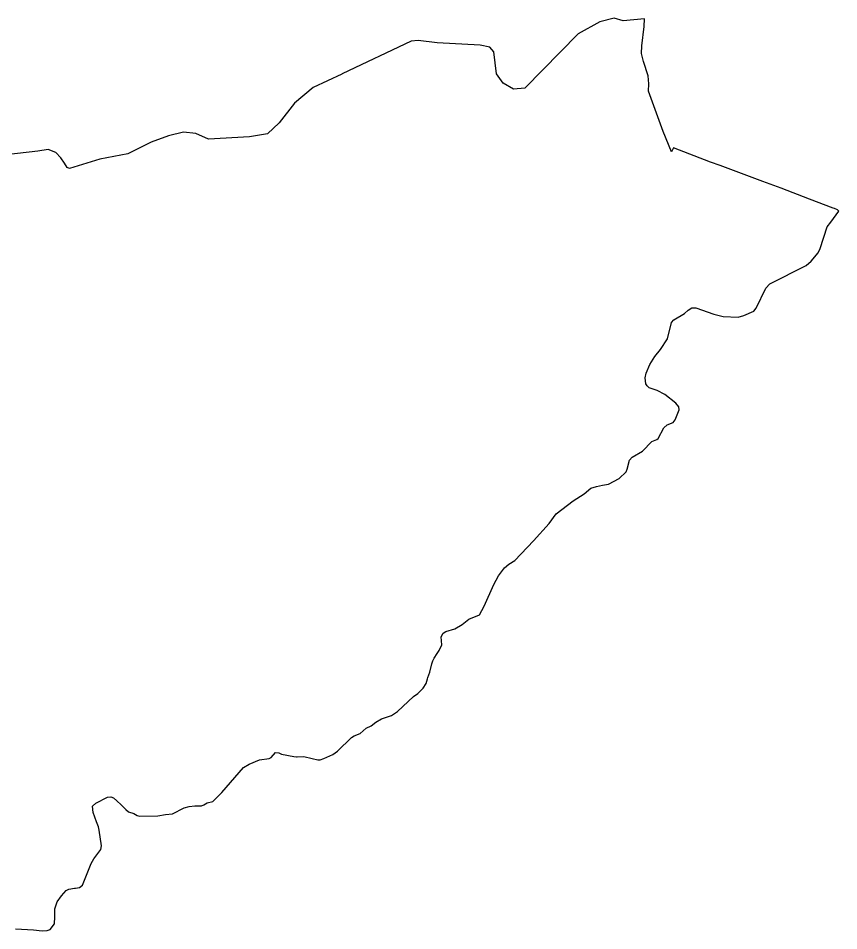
# Model space of a CAD drawing. Extents: x 1189447 to 1205702, y 6141591 to 6152844.
# Drawn here: x 1201008 to 1205702, y 6147626 to 6152844 of the extents above; entities that cross this region are included whole.
import ezdxf

# ---------------------------------------------------------------- set-up
doc = ezdxf.new("R2010")
doc.units = 0
doc.linetypes.add('CONTINU', pattern=[0])
doc.layers.add('1SECTION', color=7, linetype='CONTINU')

msp = doc.modelspace()

# ---------------------------------------------------------------- linework, layer by layer
at = {"layer": '1SECTION'}
msp.add_lwpolyline([(1200992.05, 6147637.14), (1201094.64, 6147631), (1201144.03, 6147626.48), (1201173.85, 6147627.15), (1201190.38, 6147633.74), (1201215.96, 6147665.8), (1201217.49, 6147706.45), (1201217.13, 6147751.35), (1201231.62, 6147791.78), (1201255.17, 6147825.3), (1201283.09, 6147857.44), (1201298.04, 6147863.86), (1201329.04, 6147869.17), (1201335.32, 6147870.48), (1201357.82, 6147873.79), (1201374.78, 6147887.81), (1201424.35, 6148011.92), (1201440.21, 6148036.87), (1201480.06, 6148090.55), (1201483.59, 6148112.4), (1201471.58, 6148201.83), (1201467.69, 6148220.46), (1201454.86, 6148249.44), (1201435.83, 6148301.72), (1201431.94, 6148339.6), (1201452.82, 6148356.88), (1201518.53, 6148390.1), (1201537.48, 6148391.78), (1201552.19, 6148386.31), (1201572.4, 6148370.03), (1201596, 6148347.35), (1201622.82, 6148318.81), (1201639.56, 6148306.44), (1201669.07, 6148297.72), (1201687.84, 6148285.88), (1201703.44, 6148282.45), (1201807.52, 6148282.68), (1201849.95, 6148292.01), (1201889.8, 6148295.58), (1201957.42, 6148329.08), (1201984.92, 6148336.98), (1202018.52, 6148340.69), (1202056.97, 6148339.98), (1202069.59, 6148345.58), (1202088.65, 6148357.46), (1202121.15, 6148365.65), (1202172.2, 6148416.99), (1202296.66, 6148560.02), (1202329.73, 6148579.66), (1202388.32, 6148603.32), (1202442.6, 6148611.06), (1202455.15, 6148617.76), (1202479.51, 6148645.87), (1202498.94, 6148644.32), (1202514.94, 6148636.18), (1202584.02, 6148622.1), (1202599, 6148621.02), (1202603.62, 6148621.71), (1202641.26, 6148622.25), (1202689.2, 6148611.56), (1202722.2, 6148603.3), (1202735.53, 6148604.15), (1202757.09, 6148610.77), (1202807.42, 6148634.27), (1202833.55, 6148652.35), (1202914.54, 6148731.55), (1202929.84, 6148740.34), (1202963.51, 6148753.78), (1202997.68, 6148783.97), (1203026.01, 6148797.94), (1203053.23, 6148819.84), (1203086.45, 6148838.54), (1203143.89, 6148857.83), (1203177.88, 6148879.89), (1203269.94, 6148965.01), (1203293.54, 6148983.02), (1203324.73, 6149013.77), (1203340.82, 6149041), (1203349.7, 6149067.55), (1203351.57, 6149073.58), (1203362.32, 6149105.13), (1203374.38, 6149151.88), (1203379.45, 6149170.51), (1203387.25, 6149185.87), (1203404.3, 6149211.78), (1203416.14, 6149229.06), (1203430.95, 6149261.89), (1203427.67, 6149306.23), (1203439.41, 6149327.91), (1203453.65, 6149336.61), (1203506.47, 6149353.58), (1203548.39, 6149377.33), (1203586.05, 6149408.18), (1203647.11, 6149433.44), (1203672.88, 6149482.49), (1203728.26, 6149606.03), (1203755.45, 6149656.49), (1203789.29, 6149700.95), (1203813.62, 6149722.21), (1203848.33, 6149742.85), (1203954.67, 6149855.12), (1204046.08, 6149954.98), (1204085.47, 6150009.25), (1204181.77, 6150083.79), (1204245.06, 6150124.14), (1204283.25, 6150157.64), (1204315.06, 6150167.13), (1204349.48, 6150174.29), (1204384.76, 6150180.64), (1204445.42, 6150212.93), (1204485.3, 6150250.74), (1204491.97, 6150265.69), (1204505.1, 6150316.34), (1204520.3, 6150333.32), (1204579.24, 6150368.28), (1204632.91, 6150423.58), (1204661.1, 6150434.57), (1204668.93, 6150441), (1204700.72, 6150501.79), (1204719.33, 6150518.68), (1204754.68, 6150532.88), (1204765.31, 6150547.8), (1204788.86, 6150605.25), (1204787.74, 6150621.58), (1204770.31, 6150642.36), (1204706.76, 6150692.57), (1204662.49, 6150715.06), (1204617.98, 6150731.18), (1204605.22, 6150741.67), (1204597.35, 6150752.96), (1204594.91, 6150787.85), (1204600.35, 6150814.47), (1204621.37, 6150864.63), (1204649.05, 6150909.84), (1204682.9, 6150950.33), (1204722.03, 6151010.93), (1204744.93, 6151104.3), (1204757.63, 6151119.36), (1204818.81, 6151156.23), (1204840.28, 6151174.41), (1204861.4, 6151188.44), (1204884.96, 6151188), (1204986.38, 6151152.32), (1205040.22, 6151138.61), (1205126.95, 6151134.5), (1205158.9, 6151144.45), (1205215.52, 6151168.47), (1205228.43, 6151185.36), (1205283.7, 6151301.34), (1205307.69, 6151324.88), (1205515.02, 6151430.04), (1205543.43, 6151453.86), (1205584.74, 6151502.65), (1205595.62, 6151527.92), (1205635.51, 6151650.43), (1205656.54, 6151677.95), (1205701.75, 6151740.97), (1205694.48, 6151748.25), (1205677.59, 6151755.09), (1205670.36, 6151757.74), (1205534.59, 6151809.29), (1205371.57, 6151871.44), (1205267.97, 6151910.43), (1205024.14, 6152001.03), (1204968.94, 6152021.09), (1204755.64, 6152102.66), (1204744.99, 6152079.79), (1204744.99, 6152079.79), (1204698.14, 6152195.89), (1204613.33, 6152426.61), (1204615.12, 6152468.02), (1204612.43, 6152515.12), (1204585.16, 6152596.63), (1204573.47, 6152641.17), (1204574.4, 6152686.88), (1204588.86, 6152795.54), (1204589.92, 6152839.54), (1204469.03, 6152828.44), (1204417.81, 6152843.66), (1204334.89, 6152822.78), (1204211.27, 6152754.17), (1203905.06, 6152443.05), (1203840.37, 6152438.98), (1203781.64, 6152473.11), (1203744.75, 6152526.16), (1203727.77, 6152651.71), (1203705.98, 6152678.2), (1203651.23, 6152688.86), (1203405.12, 6152704.04), (1203295.64, 6152717.12), (1203255.25, 6152711.83), (1202861.94, 6152525.85), (1202859.23, 6152524.57), (1202696.1, 6152447.06), (1202587.83, 6152358.36), (1202501.04, 6152246.54), (1202433.16, 6152183.53), (1202331.15, 6152165.45), (1202095.74, 6152152.64), (1202023.47, 6152184.37), (1201953.12, 6152193.25), (1201868.27, 6152170.99), (1201768.31, 6152134.34), (1201634.88, 6152068.53), (1201474.45, 6152038.19), (1201300.79, 6151983.82), (1201288.65, 6151991.02), (1201272.57, 6152014.62), (1201251.41, 6152046.36), (1201223.36, 6152075.52), (1201179.1, 6152092.61), (1201120.51, 6152083.04), (1200936.69, 6152062.95)], dxfattribs=at)

doc.saveas('drawing.dxf')
